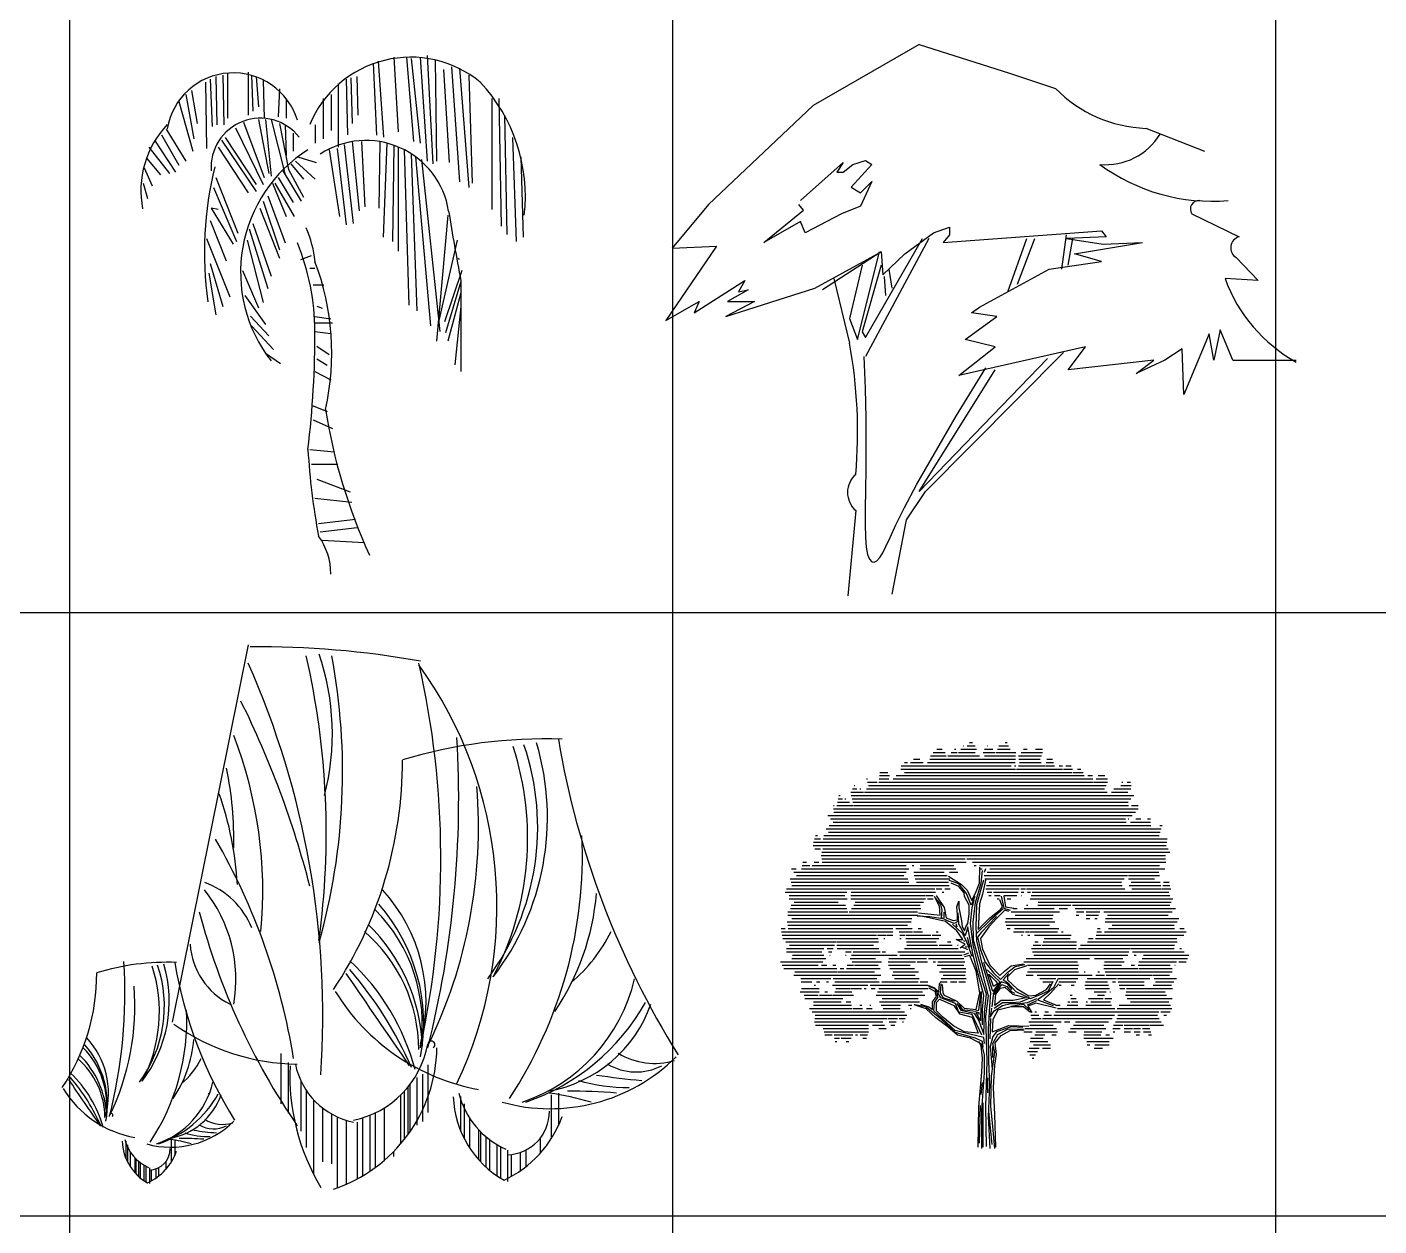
# Model space of a CAD drawing. Extents: x -72339 to 59654, y -38057 to 42097.
# Drawn here: x 29229 to 42679, y -6185 to 5742 of the extents above; entities that cross this region are included whole.
import ezdxf

# ---------------------------------------------------------------- set-up
doc = ezdxf.new("R2010")
doc.units = 0
doc.header["$MEASUREMENT"] = 0
doc.layers.get('0').update_dxf_attribs({"linetype": 'CONTINUOUS'})
doc.styles.add('DIM', font='txt')
doc.styles.get("Standard").update_dxf_attribs({"font": 'TXT', "bigfont": 'HZTXT'})

# ---------------------------------------------------------------- blocks, each defined once
blk = doc.blocks.new('961')
for p, q in [((1563, 12859), (1678, 10997)), ((1879, 12859), (2052, 10756)), ((1994, 12824), (2224, 10721)), ((2224, 12859), (2396, 10273)), ((2396, 12894), (2540, 10204)), ((2598, 12789), (2626, 10273)), ((-2574, 12445), (-2574, 11342)), ((-2056, 12479), (-2056, 11411)), ((1050, 12704), (1137, 10919)), ((1181, 12756), (1312, 10866)), ((2799, 12549), (2942, 10239)), ((2999, 12617), (3201, 9756)), ((3201, 12583), (3431, 9618)), ((-3120, 12238), (-3091, 10583)), ((-3005, 12307), (-2948, 11135)), ((-2861, 12376), (-2832, 11169)), ((-2689, 12411), (-2660, 11169)), ((-1970, 12411), (-1942, 11514)), ((-1856, 12376), (-1798, 11618)), ((-1684, 12273), (-1655, 11342)), ((184, 12204), (184, 10618)), ((385, 12307), (414, 10928)), ((500, 12342), (529, 11204)), ((644, 12376), (673, 11411)), ((3431, 12411), (3517, 9721)), ((-3608, 11928), (-3407, 10824)), ((-3464, 12031), (-3321, 11204)), ((-1281, 12066), (-1310, 11376)), ((-1109, 11824), (-1109, 11342)), ((-189, 11824), (-189, 10824)), ((12, 11928), (12, 11031)), ((4005, 11824), (4005, 9066)), ((4177, 11824), (4235, 8653)), ((-3781, 11756), (-3435, 10514)), ((-2373, 11101), (-1684, 9687)), ((-2171, 11239), (-1655, 9859)), ((-1798, 11307), (-1540, 9963)), ((-1626, 11307), (-1482, 9894)), ((-1482, 11307), (-1138, 9928)), ((-1281, 11204), (-1051, 10066)), ((-1138, 11169), (-1109, 10411)), ((-391, 11169), (-391, 10721)), ((4321, 11411), (4378, 8446)), ((-4384, 10791), (-3867, 9997)), ((-4211, 10928), (-3781, 10169)), ((-4096, 11066), (-3608, 10273)), ((-2717, 10791), (-1856, 9514)), ((-2631, 10859), (-1856, 9687)), ((-937, 10963), (-937, 10514)), ((4522, 10859), (4609, 8273)), ((-4528, 10618), (-4010, 9963)), ((-2803, 10618), (-2056, 9480)), ((-45, 10549), (213, 8894)), ((155, 10583), (385, 8687)), ((328, 10687), (558, 8721)), ((529, 10756), (701, 9032)), ((759, 10756), (845, 9136)), ((1219, 10756), (1190, 9101)), ((1391, 10721), (1305, 8376)), ((1563, 10652), (1534, 8273)), ((1678, 10618), (1678, 8033)), ((1822, 10549), (1937, 6688)), ((1994, 10446), (2138, 6550)), ((-4642, 10101), (-4441, 9653)), ((-4585, 10342), (-4240, 9928)), ((-994, 10204), (-678, 9825)), ((-879, 10273), (-391, 9825)), ((-821, 10376), (-362, 10239)), ((2109, 10376), (2482, 6170)), ((2252, 10308), (2712, 6033)), ((4724, 10376), (4781, 8376)), ((-2861, 9859), (-2316, 8481)), ((-1310, 9859), (-937, 9239)), ((-1195, 10031), (-735, 9273)), ((-1051, 10066), (-678, 9376)), ((-4671, 9721), (-4556, 9342)), ((-2919, 9618), (-2344, 8273)), ((-1453, 9721), (-1109, 8894)), ((-1396, 9721), (-908, 8894)), ((-2803, 9066), (-2976, 9101)), ((-2976, 9101), (-2430, 8204)), ((-1770, 9101), (-1281, 7860)), ((-1684, 9273), (-1281, 8066)), ((-1568, 9411), (-1138, 8239)), ((-937, 9239), (-937, 9239)), ((-3005, 8791), (-2603, 7791)), ((2913, 8928), (2626, 5791)), ((-2028, 8584), (-1568, 7101)), ((-1942, 8721), (-1482, 7411)), ((-3091, 8343), (-2516, 6895)), ((-2085, 8308), (-1684, 6756)), ((3143, 8308), (2684, 6308)), ((-744, 7821), (-481, 7927)), ((3201, 7825), (3172, 7860)), ((-3034, 7481), (-2861, 6446)), ((-3005, 7721), (-2689, 6653)), ((-2200, 7550), (-1798, 6618)), ((-525, 7611), (-394, 7611)), ((3259, 7550), (2827, 6274)), ((-438, 7191), (-175, 7191)), ((3230, 7273), (2856, 5998)), ((3237, 7296), (3237, 5040)), ((-2143, 6929), (-1626, 6205)), ((3230, 6998), (2913, 5791)), ((-1999, 6412), (-1540, 5929)), ((-394, 6404), (0, 6351)), ((-350, 6667), (-219, 6614)), ((3230, 6653), (3085, 5205)), ((-1970, 6170), (-1424, 5585)), ((-394, 6246), (43, 6246)), ((-394, 6037), (0, 5985)), ((-1597, 5481), (-1252, 5240)), ((-350, 5669), (-44, 5459)), ((-350, 5354), (-88, 5197)), ((-394, 5040), (0, 4829)), ((-481, 4200), (-88, 4042)), ((-438, 3832), (43, 3622)), ((-525, 3097), (88, 3044)), ((-481, 2730), (175, 2730)), ((-350, 2362), (481, 2047)), ((-394, 1890), (524, 1785)), ((-306, 1260), (612, 1365)), ((-263, 1050), (656, 1154)), ((-219, 840), (831, 788))]:
    blk.add_line(p, q)
for centre, radius, start, end in [((1984, 10138), 2718, 50.3645, 157.4387), ((-2425, 10798), 1667, 17.0103, 170.394), ((687, 9394), 4151, 353.4986, 43.1093), ((-2342, 9538), 2383, 136.4277, 191.0617), ((-1754, 10115), 1224, 37.8479, 184.1626), ((874, 8702), 2082, 9.0253, 123.1175), ((1352, 7510), 3597, 122.2721, 217.8752), ((5799, 7995), 8945, 166.1862, 187.8655), ((52464, 16897), 50155, 189.0253, 191.0354), ((-3068, 7521), 2686, 5.3054, 23.8997), ((-6365, 5999), 5971, 0.36, 22.0539), ((-6396, 5493), 6419, 347.4162, 20.7712), ((-25214, 6036), 24820, 353.1993, 0.1229), ((13456, 6218), 13752, 188.8842, 204.6999), ((16630, 4101), 17228, 183.3423, 190.5557), ((-1604, 2), 1604, 359.924, 36.0113)]:
    blk.add_arc(centre, radius, start, end)
at = {"linetype": 'Continuous', "style": 'DIM', "flags": 1}
for tag in ['XVALUE', 'YVALUE']:
    blk.add_attdef(tag, (-105152, -65181), '', height=0.02, dxfattribs=at)
blk = doc.blocks.new('957')
for points in [[(697, 9203), (-1063, 8194), (-2797, 6555), (-3401, 5830), (-2666, 5862), (-3507, 4632), (-2955, 4947), (-3034, 4758), (-2193, 5294), (-2298, 5105), (-2141, 5136), (-2482, 4947), (-2035, 4947), (-2508, 4695), (-1037, 5168), (66, 5767), (-906, 5136)], [(697, 9203), (2194, 8730), (2956, 8478)], [(4453, 7816), (5425, 7438)], [(-1274, 6618), (-564, 7249), (-669, 7091), (-564, 7091), (-407, 7217), (-196, 7280), (-92, 7217), (-433, 6839), (-275, 6744), (-92, 6933), (-275, 6524), (-591, 6398), (-1195, 6082), (-1274, 6271), (-1878, 5925), (-1221, 6460), (-1300, 6555)], [(5215, 6398), (6003, 6019)], [(66, 5767), (92, 5389), (460, 5735), (933, 6082), (1196, 6177), (1196, 6051), (1091, 5925), (3718, 6114), (3796, 6019), (3140, 5988), (3744, 5893), (4401, 5925)], [(66, 5546), (-249, 4443), (-196, 4349), (749, 5988)], [(854, 5988), (-196, 4033)], [(5898, 3970), (5688, 4474), (5583, 3970), (5504, 4411), (5084, 3403), (5057, 4159), (4768, 3970), (4295, 3749), (4585, 3970), (3166, 3812), (3455, 4191), (1353, 3718), (1957, 4191), (1458, 4317), (1984, 4695), (1563, 4758), (1695, 4853), (2851, 5483), (3718, 5609), (3271, 5735), (4401, 5925)], [(2168, 5105), (2483, 5988)], [(2326, 5231), (2614, 5988)], [(3061, 5483), (3140, 6051)], [(3166, 5546), (3245, 5988)], [(-249, 5546), (-459, 4663), (-328, 4317), (40, 5767)], [(5951, 5673), (6318, 5294), (5767, 5325)], [(250, 5168), (198, 5483)], [(-722, 5325), (-459, 4254)], [(145, 5042), (119, 5357)], [(250, 93), (487, 1322), (802, 1795), (3087, 4097)], [(-223, 4033), (-200, 3500), (-189, 3011), (-187, 2568), (-190, 2169), (-196, 1817), (-201, 1511), (-202, 1251), (-197, 1038), (-182, 872), (-159, 751), (-128, 670), (-91, 628), (-50, 620), (-4, 645), (43, 699), (92, 778), (144, 884), (212, 1032), (310, 1241), (454, 1528), (659, 1913), (942, 2415), (1317, 3052), (1800, 3844)], [(2825, 4001), (697, 1795), (1957, 3812)], [(5898, 3970), (6949, 3970)], [(-354, 1480), (-485, 62)]]:
    blk.add_lwpolyline(points)
for centre, radius, start, end in [((4537, 10030), 2216, 224.4703, 267.8322), ((3787, 8267), 1055, 264.813, 328.8544), ((5547, 9732), 3125, 233.573, 274.9924), ((5334, 6476), 142, 84.8673, 213.5072), ((6054, 5834), 192, 105.5447, 237.3317), ((8216, 6216), 2606, 199.9891, 240.9046), ((-8578, 2772), 8253, 355.1794, 10.3398), ((-101, 1779), 392, 130.231, 229.769)]:
    blk.add_arc(centre, radius, start, end)
at = {"linetype": 'Continuous', "style": 'DIM', "flags": 1}
for tag in ['XVALUE', 'YVALUE']:
    blk.add_attdef(tag, (-128622, -106954), '', height=0.02, dxfattribs=at)
blk = doc.blocks.new('312')
for p, q in [((-1503, 3200), (-2261, -554)), ((-1178, -865), (-1178, -1367)), ((-1106, -955), (-1106, -1457)), ((230, -1069), (230, -1540)), ((284, -979), (284, -1450)), ((-979, -1135), (-979, -1637)), ((85, -1200), (85, -1674)), ((104, -1177), (104, -1648)), ((176, -1105), (176, -1576)), ((-1900, -1258), (-1891, -1267)), ((-925, -1232), (-925, -1800)), ((-853, -1324), (-853, -2066)), ((13, -1279), (13, -1765)), ((49, -1242), (49, -1721)), ((609, -1294), (609, -1630)), ((1511, -1276), (1511, -1713)), ((1583, -1258), (1583, -1581)), ((-763, -1407), (-763, -1944)), ((-673, -1467), (-673, -1962)), ((-239, -1456), (-239, -2000)), ((-149, -1406), (-149, -1928)), ((645, -1367), (645, -1710)), ((-618, -1495), (-618, -2202)), ((-528, -1529), (-528, -2166)), ((-420, -1547), (-420, -2114)), ((-366, -1506), (-366, -2083)), ((-294, -1480), (-294, -2038)), ((699, -1506), (699, -1803)), ((-2721, -1737), (-2721, -1905)), ((-2270, -1728), (-2270, -1946)), ((-2234, -1719), (-2234, -1880)), ((789, -1622), (789, -1921)), ((807, -1641), (807, -1940)), ((862, -1691), (862, -1994)), ((898, -1721), (898, -2025)), ((1403, -1706), (1403, -1856)), ((-2703, -1773), (-2703, -1944)), ((-2676, -1842), (-2676, -1991)), ((-59, -1844), (-59, -1890)), ((970, -1773), (970, -2085)), ((1006, -1791), (1006, -2103)), ((1078, -1827), (1078, -2139)), ((1114, -1869), (1114, -2088)), ((1204, -1848), (1204, -2032)), ((1259, -1825), (1259, -1992)), ((-2631, -1900), (-2631, -2050)), ((-2622, -1910), (-2622, -2060)), ((-2595, -1935), (-2595, -2086)), ((-2577, -1950), (-2577, -2102)), ((-2541, -1976), (-2541, -2132)), ((-2523, -1985), (-2523, -2141)), ((-2486, -2003), (-2486, -2159)), ((-2423, -2014), (-2423, -2105)), ((-2396, -2002), (-2396, -2085)), ((-2324, -1942), (-2324, -2018)), ((-2468, -2024), (-2468, -2133))]:
    blk.add_line(p, q)
for centre, radius, start, end in [((-1403, -5898), 9080, 79.7556, 90.5152), ((-3120, 2315), 2454, 345.5179, 18.8872), ((-9451, -493), 8690, 356.1445, 23.8422), ((-8670, 1327), 7943, 352.2677, 12.838), ((-6819, 1935), 6255, 344.2728, 10.6538), ((-8357, 1075), 8770, 347.7308, 12.8123), ((-3127, 601), 4098, 334.4013, 35.8597), ((-9977, -1538), 9383, 14.4235, 26.4413), ((-5653, 748), 4295, 354.6624, 21.1516), ((1442, -2601), 4866, 87.9131, 106.8592), ((-9532, 1668), 10123, 345.8475, 3.4619), ((-1159, 1387), 2536, 323.5031, 18.8715), ((-1131, 1485), 2605, 322.4233, 16.4988), ((-1673, 1277), 2950, 332.0992, 18.0005), ((10107, 3698), 8644, 189.5688, 211.9749), ((-4077, 2043), 4108, 326.4147, 0.1698), ((-5058, 1269), 3412, 358.4846, 11.904), ((-4174, 1389), 4962, 333.9594, 4.6566), ((-4875, 634), 3269, 3.2178, 19.4016), ((-7479, -1970), 6514, 9.3155, 29.8112), ((-2588, 1112), 4410, 326.6509, 2.5055), ((-2201, 90), 791, 21.8181, 70.4272), ((-3055, -126), 1429, 350.0224, 38.477), ((-1388, -352), 1654, 345.3391, 42.4154), ((-498, 937), 2469, 325.9179, 355.1106), ((4574, 2262), 6784, 194.6496, 214.5297), ((-1382, -571), 1611, 351.5793, 44.837), ((-1559, -567), 1802, 349.4465, 41.1785), ((-1555, -863), 1787, 2.3584, 45.8826), ((-1361, -831), 1555, 0.2245, 49.3248), ((729, 1022), 1534, 309.7487, 333.9381), ((-1371, 265), 711, 183.4665, 243.9125), ((-2304, -2390), 2433, 87.9131, 106.8592), ((-7791, -255), 5061, 345.8475, 3.4619), ((-3605, -396), 1268, 323.5031, 18.8715), ((-3591, -347), 1302, 322.4233, 16.4988), ((-3862, -451), 1475, 332.0992, 18.0005), ((2028, 760), 4322, 189.5688, 211.9749), ((-2035, -1603), 2267, 14.7931, 47.1333), ((-5064, -68), 2054, 326.4147, 0.1698), ((-379456, -260787), 459957, 34.3907, 34.52976), ((-3471, -2587), 3926, 23.76, 40.6304), ((682, 268), 1704, 288.4829, 346.8034), ((-5112, -395), 2481, 333.9594, 4.6566), ((1166, 859), 2115, 211.5476, 259.7425), ((546, 718), 2186, 289.0338, 330.5785), ((1256, 64), 1322, 279.5356, 340.6675), ((-4319, -533), 2205, 326.6509, 2.5055), ((-987, 1214), 2184, 234.8971, 269.2464), ((-3805, -1373), 901, 349.4465, 41.1785), ((-3720, -1266), 827, 345.3391, 42.4154), ((-3274, -621), 1235, 325.9179, 355.1106), ((-650, -599), 950, 281.7947, 349.5871), ((319, -777), 35.4, 303.0316, 169.5871), ((-3706, -1505), 777, 0.2245, 49.3248), ((-3803, -1521), 893, 2.3584, 45.8826), ((-3716, -1375), 805, 351.5793, 44.837), ((-2661, -578), 767, 309.7487, 333.9381), ((-1131, -787), 1505, 288.4479, 359.2369), ((1502, 367), 1781, 254.4228, 314.771), ((2540, -268), 695, 238.6845, 286.6104), ((-4043, -1891), 1134, 14.7931, 47.1333), ((1084, -1080), 2173, 177.5572, 210.9168), ((-313, -826), 735, 191.2481, 258.7506), ((2358, -489), 559, 239.1345, 297.0471), ((-192753, -131483), 229979, 34.3907, 34.52976), ((-4761, -2383), 1963, 23.76, 40.6304), ((-2684, -955), 852, 288.4829, 346.8034), ((2281, 559), 1763, 253.5439, 270.1955), ((3054, 6114), 7275, 261.3671, 264.947), ((-2442, -660), 1058, 211.5476, 259.7425), ((-2753, -730), 1093, 289.0338, 330.5785), ((-2397, -1057), 661, 279.5356, 340.6675), ((1535, -1256), 999, 182.2224, 240.4339), ((1411, -1047), 847, 194.4628, 245.5097), ((1018, -4446), 3223, 73.9567, 81.5132), ((1728, -6366), 5126, 85.1525, 90.6052), ((-2866, -1478), 17.7, 303.0316, 169.5871), ((1063, -1442), 430, 271.9834, 0.4556), ((-2274, -906), 891, 254.4228, 314.771), ((-1847, -1334), 280, 239.1345, 297.0471), ((-1755, -1223), 347, 238.6845, 286.6104), ((571, -1114), 1115, 294.9948, 340.134), ((-2258, -1717), 500, 182.2224, 240.4339), ((-2320, -1613), 424, 194.4628, 245.5097), ((-2517, -3313), 1612, 73.9567, 81.5132), ((-2162, -4272), 2563, 85.1525, 90.6052), ((-1885, -810), 881, 253.5439, 270.1955), ((-1498, 1968), 3637, 261.3671, 264.947), ((-2740, -1646), 558, 294.9948, 340.134), ((-2494, -1811), 215, 271.9834, 0.4556)]:
    blk.add_arc(centre, radius, start, end)
at = {"width": 0.8, "flags": 9}
for tag in ['YSIZE', 'XSIZE']:
    blk.add_attdef(tag, (-575, -2215), '', height=0.5, dxfattribs=at)
blk = doc.blocks.new('*X410')
at = {"color": 0, "linetype": 'ByBlock'}
for p, q in [((167.338, 82.2), (167.349, 82.2)), ((167.454, 82.2), (167.692, 82.2)), ((167.527, 82.3), (167.616, 82.3)), ((168.068, 82.2), (168.08, 82.2)), ((168.409, 82.2), (168.702, 82.2)), ((168.595, 82.3), (168.659, 82.3)), ((165.839, 81.8), (166.032, 81.8)), ((166.335, 81.8), (168.908, 81.8)), ((166.352, 81.9), (166.826, 81.9)), ((166.432, 82), (166.792, 82)), ((166.547, 82.1), (166.704, 82.1)), ((166.879, 81.9), (167.822, 81.9)), ((166.979, 82), (167.153, 82)), ((167.079, 82.1), (167.119, 82.1)), ((167.199, 82), (167.701, 82)), ((167.268, 82.1), (167.735, 82.1)), ((167.933, 82), (168.284, 82)), ((167.978, 81.9), (168.913, 81.9)), ((167.979, 82.1), (168.232, 82.1)), ((168.321, 82), (168.918, 82)), ((168.365, 82.1), (168.744, 82.1)), ((168.999, 81.9), (169.688, 81.9)), ((169.014, 81.8), (169.653, 81.8)), ((169.076, 82), (169.723, 82)), ((169.153, 82.1), (169.26, 82.1)), ((169.506, 82.1), (169.719, 82.1)), ((169.85, 81.8), (170.018, 81.8)), ((164.833, 81.4), (165.072, 81.4)), ((165.46, 81.5), (168.908, 81.5)), ((165.47, 81.6), (168.774, 81.6)), ((165.57, 81.7), (165.661, 81.7)), ((165.573, 81.4), (170.616, 81.4)), ((165.749, 81.7), (166.132, 81.7)), ((166.26, 81.7), (168.903, 81.7)), ((168.878, 81.6), (168.918, 81.6)), ((168.94, 81.5), (170.325, 81.5)), ((168.998, 81.6), (169.794, 81.6)), ((169.031, 81.7), (169.681, 81.7)), ((169.809, 81.6), (170.085, 81.6)), ((169.83, 81.7), (170.052, 81.7)), ((170.22, 81.6), (170.325, 81.6)), ((170.355, 81.5), (170.627, 81.5)), ((170.421, 81.6), (170.579, 81.6)), ((170.642, 81.4), (170.94, 81.4)), ((170.776, 81.5), (170.878, 81.5)), ((164.061, 81), (164.073, 81)), ((164.432, 81.2), (164.462, 81.2)), ((164.46, 81.1), (164.748, 81.1)), ((164.487, 81), (171.637, 81)), ((164.803, 81.1), (171.246, 81.1)), ((164.813, 81.2), (165.101, 81.2)), ((164.823, 81.3), (165.119, 81.3)), ((165.233, 81.2), (171.234, 81.2)), ((165.321, 81.3), (170.979, 81.3)), ((171.088, 81.3), (171.222, 81.3)), ((171.268, 81.1), (171.675, 81.1)), ((171.331, 81.2), (171.675, 81.2)), ((171.393, 81.3), (171.598, 81.3)), ((172.081, 81), (172.39, 81)), ((172.11, 81.1), (172.139, 81.1)), ((172.272, 81.1), (172.364, 81.1)), ((163.575, 80.6), (163.707, 80.6)), ((163.596, 80.7), (163.635, 80.7)), ((163.773, 80.6), (163.808, 80.6)), ((163.961, 80.8), (164.34, 80.8)), ((163.971, 80.7), (172.466, 80.7)), ((163.994, 80.6), (172.383, 80.6)), ((164.011, 80.9), (164.133, 80.9)), ((164.231, 80.9), (164.254, 80.9)), ((164.367, 80.8), (171.668, 80.8)), ((164.431, 80.9), (171.587, 80.9)), ((171.793, 80.8), (172.293, 80.8)), ((171.872, 80.9), (172.376, 80.9)), ((163.432, 80.4), (163.454, 80.4)), ((163.44, 80.3), (172.6, 80.3)), ((163.448, 80.2), (172.52, 80.2)), ((163.535, 80.4), (164.02, 80.4)), ((163.555, 80.5), (163.914, 80.5)), ((164.018, 80.5), (172.3, 80.5)), ((164.041, 80.4), (172.307, 80.4)), ((172.402, 80.4), (172.6, 80.4)), ((163.262, 80.1), (172.42, 80.1)), ((163.302, 79.8), (172.252, 79.8)), ((163.345, 80), (172.22, 80)), ((163.428, 79.9), (172.236, 79.9)), ((172.255, 79.8), (172.98, 79.8)), ((172.296, 80), (172.32, 80)), ((172.366, 79.9), (172.973, 79.9)), ((172.524, 80), (172.683, 80)), ((172.883, 80), (172.967, 80)), ((173.253, 79.8), (173.325, 79.8)), ((162.837, 79.3), (173.46, 79.3)), ((162.866, 79.4), (163.049, 79.4)), ((162.895, 79.5), (162.958, 79.5)), ((163.121, 79.4), (173.475, 79.4)), ((163.148, 79.5), (173.226, 79.5)), ((163.219, 79.7), (173.292, 79.7)), ((163.283, 79.6), (173.259, 79.6)), ((162.825, 79.2), (173.446, 79.2)), ((162.874, 79.1), (163.044, 79.1)), ((163.065, 78.9), (173.423, 78.9)), ((163.086, 79), (173.554, 79)), ((163.112, 79.1), (173.5, 79.1)), ((162.172, 78.5), (162.317, 78.5)), ((162.472, 78.5), (165.698, 78.5)), ((162.494, 78.6), (162.719, 78.6)), ((162.517, 78.7), (162.627, 78.7)), ((162.798, 78.6), (165.62, 78.6)), ((162.856, 78.7), (162.995, 78.7)), ((163.08, 78.8), (167.394, 78.8)), ((163.094, 78.7), (167.426, 78.7)), ((165.798, 78.6), (165.849, 78.6)), ((166.032, 78.5), (167.114, 78.5)), ((166.041, 78.6), (167.051, 78.6)), ((167.449, 78.8), (173.422, 78.8)), ((167.618, 78.7), (173.427, 78.7)), ((167.668, 78.6), (167.729, 78.6)), ((167.823, 78.6), (173.243, 78.6)), ((167.855, 78.5), (167.909, 78.5)), ((168.137, 78.5), (173.404, 78.5)), ((162.131, 78.2), (165.674, 78.2)), ((162.163, 78.1), (165.702, 78.1)), ((162.246, 78.4), (162.44, 78.4)), ((162.32, 78.3), (165.551, 78.3)), ((162.449, 78.4), (165.625, 78.4)), ((165.855, 78.4), (166.767, 78.4)), ((165.865, 78.3), (166.85, 78.3)), ((165.895, 78.2), (166.933, 78.2)), ((165.929, 78.1), (166.896, 78.1)), ((166.921, 78.4), (167.177, 78.4)), ((167.971, 78.3), (172.279, 78.3)), ((167.987, 78.2), (172.177, 78.2)), ((168.054, 78.4), (173.222, 78.4)), ((168.114, 78.1), (172.102, 78.1)), ((172.311, 78.3), (173.236, 78.3)), ((172.311, 78.2), (173.09, 78.2)), ((172.39, 78.1), (173.261, 78.1)), ((173.361, 78.1), (173.534, 78.1)), ((161.977, 77.8), (163.837, 77.8)), ((162.022, 77.9), (163.957, 77.9)), ((162.101, 77.7), (163.78, 77.7)), ((162.181, 78), (166.918, 78)), ((163.957, 77.7), (166.204, 77.7)), ((163.962, 77.8), (166.506, 77.8)), ((163.968, 77.9), (166.48, 77.9)), ((166.22, 77.7), (166.433, 77.7)), ((166.524, 77.9), (166.695, 77.9)), ((166.526, 77.7), (166.532, 77.7)), ((166.701, 77.8), (166.754, 77.8)), ((166.788, 77.9), (166.94, 77.9)), ((168.015, 77.9), (169.023, 77.9)), ((168.035, 78), (172.121, 78)), ((168.06, 77.8), (168.202, 77.8)), ((168.104, 77.7), (168.175, 77.7)), ((168.25, 77.8), (168.986, 77.8)), ((168.275, 77.7), (168.449, 77.7)), ((168.556, 77.7), (168.948, 77.7)), ((169.066, 77.9), (169.211, 77.9)), ((169.078, 77.8), (169.157, 77.8)), ((169.09, 77.7), (169.103, 77.7)), ((169.237, 77.9), (169.433, 77.9)), ((169.274, 77.8), (169.364, 77.8)), ((169.377, 77.7), (173.549, 77.7)), ((169.407, 77.8), (173.525, 77.8)), ((169.437, 77.9), (172.193, 77.9)), ((172.33, 78), (173.283, 78)), ((172.412, 77.9), (173.305, 77.9)), ((173.318, 77.9), (173.578, 77.9)), ((173.34, 78), (173.556, 78)), ((162.101, 77.6), (163.842, 77.6)), ((162.138, 77.3), (163.837, 77.3)), ((162.16, 77.4), (163.794, 77.4)), ((162.252, 77.5), (163.577, 77.5)), ((163.953, 77.6), (166.204, 77.6)), ((163.974, 77.3), (166.058, 77.3)), ((164.045, 77.4), (166.046, 77.4)), ((164.087, 77.5), (166.144, 77.5)), ((166.265, 77.6), (166.432, 77.6)), ((168.355, 77.6), (168.414, 77.6)), ((168.663, 77.6), (168.764, 77.6)), ((168.844, 77.3), (168.96, 77.3)), ((169.171, 77.3), (170.076, 77.3)), ((169.241, 77.4), (169.277, 77.4)), ((169.347, 77.6), (173.64, 77.6)), ((169.58, 77.4), (170.57, 77.4)), ((169.588, 77.5), (173.594, 77.5)), ((170.22, 77.3), (170.47, 77.3)), ((170.619, 77.4), (173.548, 77.4)), ((170.7, 77.3), (173.719, 77.3)), ((162.045, 76.9), (165.769, 76.9)), ((162.064, 77.2), (163.863, 77.2)), ((162.064, 77.1), (165.969, 77.1)), ((162.185, 77), (165.793, 77)), ((163.903, 77.2), (165.958, 77.2)), ((168.599, 76.9), (170.09, 76.9)), ((168.62, 77), (170.022, 77)), ((168.774, 77.2), (170.23, 77.2)), ((168.901, 77.1), (170.038, 77.1)), ((170.737, 77.1), (170.815, 77.1)), ((170.747, 77.2), (170.962, 77.2)), ((171.039, 77.2), (171.45, 77.2)), ((171.039, 77.1), (171.407, 77.1)), ((171.039, 77), (171.142, 77)), ((171.299, 77), (171.363, 77)), ((171.563, 77.2), (173.625, 77.2)), ((171.602, 76.9), (173.77, 76.9)), ((171.613, 77), (173.818, 77)), ((171.675, 77.1), (173.506, 77.1)), ((161.859, 76.7), (161.979, 76.7)), ((161.875, 76.6), (165.221, 76.6)), ((161.891, 76.5), (164.732, 76.5)), ((162.061, 76.8), (165.657, 76.8)), ((162.076, 76.7), (165.221, 76.7)), ((164.762, 76.5), (165.029, 76.5)), ((165.05, 76.5), (165.221, 76.5)), ((165.312, 76.7), (165.797, 76.7)), ((165.414, 76.6), (165.814, 76.6)), ((165.434, 76.5), (165.583, 76.5)), ((165.607, 76.5), (166.364, 76.5)), ((165.843, 76.6), (166.113, 76.6)), ((165.977, 76.7), (166.072, 76.7)), ((166.4, 76.5), (166.661, 76.5)), ((166.526, 76.6), (166.586, 76.6)), ((168.628, 76.8), (169.93, 76.8)), ((168.657, 76.7), (168.745, 76.7)), ((168.85, 76.6), (168.957, 76.6)), ((168.877, 76.7), (170.214, 76.7)), ((168.958, 76.6), (169.172, 76.6)), ((169.089, 76.5), (169.121, 76.5)), ((169.215, 76.6), (169.327, 76.6)), ((169.282, 76.5), (169.336, 76.5)), ((169.351, 76.6), (170.174, 76.6)), ((169.479, 76.5), (170.585, 76.5)), ((170.295, 76.6), (170.344, 76.6)), ((170.612, 76.6), (170.613, 76.6)), ((171.334, 76.5), (173.97, 76.5)), ((171.356, 76.6), (171.496, 76.6)), ((171.379, 76.7), (171.452, 76.7)), ((171.401, 76.8), (171.408, 76.8)), ((171.588, 76.6), (174.041, 76.6)), ((171.702, 76.7), (173.696, 76.7)), ((171.815, 76.8), (173.686, 76.8)), ((173.848, 76.7), (173.987, 76.7)), ((161.907, 76.4), (164.776, 76.4)), ((162.003, 76.3), (163.506, 76.3)), ((162.024, 76.1), (162.211, 76.1)), ((162.109, 76.2), (163.464, 76.2)), ((162.216, 76.1), (163.145, 76.1)), ((163.241, 76.1), (163.422, 76.1)), ((163.529, 76.3), (164.791, 76.3)), ((163.535, 76.2), (164.639, 76.2)), ((163.541, 76.1), (164.802, 76.1)), ((164.948, 76.4), (164.978, 76.4)), ((165.434, 76.4), (165.47, 76.4)), ((165.568, 76.1), (167.187, 76.1)), ((165.607, 76.4), (166.602, 76.4)), ((165.634, 76.3), (166.523, 76.3)), ((165.638, 76.2), (166.564, 76.2)), ((166.612, 76.2), (167.001, 76.2)), ((166.868, 76.3), (166.962, 76.3)), ((167.166, 76.2), (167.187, 76.2)), ((169.39, 76.1), (170.738, 76.1)), ((169.436, 76.2), (169.669, 76.2)), ((169.49, 76.3), (169.591, 76.3)), ((169.699, 76.2), (170.743, 76.2)), ((169.737, 76.3), (170.748, 76.3)), ((169.775, 76.4), (170.558, 76.4)), ((170.804, 76.1), (172.36, 76.1)), ((170.867, 76.2), (171.032, 76.2)), ((171.041, 76.2), (173.694, 76.2)), ((171.074, 76.3), (173.769, 76.3)), ((171.106, 76.4), (171.245, 76.4)), ((171.311, 76.4), (173.758, 76.4)), ((172.376, 76.1), (173.683, 76.1)), ((173.853, 76.1), (173.902, 76.1)), ((161.844, 75.7), (163.115, 75.7)), ((162.024, 76), (163.086, 76)), ((162.186, 75.8), (163.201, 75.8)), ((162.197, 75.9), (163.143, 75.9)), ((163.283, 76), (163.38, 76)), ((163.326, 75.9), (163.338, 75.9)), ((163.798, 76), (163.962, 76)), ((163.798, 75.9), (163.819, 75.9)), ((163.936, 75.8), (164.701, 75.8)), ((163.979, 75.9), (165.352, 75.9)), ((163.995, 75.7), (164.878, 75.7)), ((164.022, 76), (164.837, 76)), ((164.897, 76), (165.004, 76)), ((165.076, 75.7), (165.905, 75.7)), ((165.099, 75.8), (166.236, 75.8)), ((165.375, 76), (167.382, 76)), ((165.427, 75.9), (167.305, 75.9)), ((165.955, 75.7), (166.262, 75.7)), ((166.291, 75.8), (167.357, 75.8)), ((166.437, 75.7), (166.502, 75.7)), ((166.574, 75.7), (167.382, 75.7)), ((169.163, 75.7), (170.778, 75.7)), ((169.233, 75.8), (171.138, 75.8)), ((169.417, 76), (170.732, 76)), ((169.463, 75.9), (172.285, 75.9)), ((170.741, 76), (172.323, 76)), ((171.287, 75.8), (172.136, 75.8)), ((171.585, 75.7), (172.176, 75.7)), ((172.425, 76), (173.979, 76)), ((172.475, 75.9), (172.536, 75.9)), ((172.624, 75.7), (173.749, 75.7)), ((172.724, 75.8), (174.082, 75.8)), ((172.757, 75.9), (174.119, 75.9)), ((173.823, 75.7), (174.045, 75.7)), ((161.891, 75.6), (162.971, 75.6)), ((161.938, 75.5), (162.303, 75.5)), ((162.241, 75.3), (164.855, 75.3)), ((162.277, 75.4), (163.56, 75.4)), ((162.312, 75.5), (163.533, 75.5)), ((163.076, 75.6), (163.233, 75.6)), ((163.412, 75.6), (163.505, 75.6)), ((163.575, 75.4), (164.669, 75.4)), ((163.638, 75.5), (163.749, 75.5)), ((163.823, 75.5), (164.835, 75.5)), ((163.849, 75.6), (164.032, 75.6)), ((164.064, 75.6), (164.779, 75.6)), ((165.089, 75.6), (165.743, 75.6)), ((165.13, 75.5), (165.869, 75.5)), ((165.204, 75.3), (165.888, 75.3)), ((165.229, 75.4), (165.988, 75.4)), ((166.556, 75.6), (167.352, 75.6)), ((166.62, 75.4), (167.412, 75.4)), ((166.682, 75.5), (167.418, 75.5)), ((166.737, 75.3), (167.399, 75.3)), ((169.232, 75.3), (169.444, 75.3)), ((169.273, 75.6), (170.808, 75.6)), ((169.273, 75.4), (170.8, 75.4)), ((169.341, 75.5), (170.789, 75.5)), ((169.558, 75.3), (171.22, 75.3)), ((170.971, 75.4), (171, 75.4)), ((171.33, 75.3), (171.582, 75.3)), ((171.39, 75.4), (171.437, 75.4)), ((171.568, 75.6), (172.098, 75.6)), ((171.57, 75.5), (172.595, 75.5)), ((171.604, 75.4), (173.625, 75.4)), ((171.638, 75.3), (173.008, 75.3)), ((172.388, 75.6), (172.485, 75.6)), ((172.596, 75.6), (173.56, 75.6)), ((172.625, 75.5), (173.623, 75.5)), ((173.035, 75.3), (173.545, 75.3)), ((173.704, 75.6), (173.716, 75.6)), ((162.451, 75.2), (163.355, 75.2)), ((162.466, 75.1), (162.781, 75.1)), ((162.474, 74.9), (163.007, 74.9)), ((162.851, 75), (162.893, 75)), ((162.919, 75.1), (163.021, 75.1)), ((163.223, 75.1), (163.28, 75.1)), ((163.406, 75), (164.465, 75)), ((163.427, 75.2), (164.739, 75.2)), ((163.479, 75.1), (164.813, 75.1)), ((163.505, 74.9), (163.935, 74.9)), ((163.959, 74.9), (164.275, 74.9)), ((164.355, 74.9), (164.419, 74.9)), ((164.54, 75), (166.274, 75)), ((164.573, 74.9), (164.691, 74.9)), ((164.8, 74.9), (166.268, 74.9)), ((164.885, 75.1), (165.98, 75.1)), ((165.273, 75.2), (166.014, 75.2)), ((166.044, 75.1), (166.268, 75.1)), ((166.642, 75.1), (166.858, 75.1)), ((166.677, 75.2), (167.43, 75.2)), ((166.956, 75.1), (167.144, 75.1)), ((167.207, 75.1), (167.408, 75.1)), ((169.643, 75.2), (170.122, 75.2)), ((169.727, 75.1), (170.022, 75.1)), ((170.199, 75.2), (170.78, 75.2)), ((170.212, 75.1), (170.727, 75.1)), ((170.225, 75), (170.281, 75)), ((170.58, 75), (170.674, 75)), ((170.99, 75), (171.704, 75)), ((171.012, 75.1), (171.673, 75.1)), ((171.016, 74.9), (171.735, 74.9)), ((171.063, 75.2), (171.947, 75.2)), ((171.827, 75.1), (171.913, 75.1)), ((171.975, 75.2), (172.954, 75.2)), ((171.999, 75.1), (172.778, 75.1)), ((172.023, 75), (172.775, 75)), ((172.046, 74.9), (172.198, 74.9)), ((172.249, 74.9), (173.633, 74.9)), ((173.055, 75), (173.605, 75)), ((173.077, 75.2), (173.752, 75.2)), ((173.12, 75.1), (173.667, 75.1)), ((162.43, 74.8), (163.002, 74.8)), ((162.555, 74.7), (162.976, 74.7)), ((162.57, 74.6), (163.713, 74.6)), ((162.834, 74.5), (163.663, 74.5)), ((163.014, 74.7), (163.399, 74.7)), ((163.175, 74.8), (163.255, 74.8)), ((163.416, 74.7), (164.033, 74.7)), ((163.475, 74.8), (163.984, 74.8)), ((163.812, 74.5), (163.96, 74.5)), ((164.715, 74.7), (166.183, 74.7)), ((164.757, 74.8), (166.109, 74.8)), ((164.819, 74.5), (166.021, 74.5)), ((164.896, 74.6), (165.982, 74.6)), ((170.486, 74.5), (170.541, 74.5)), ((170.552, 74.7), (170.617, 74.7)), ((170.572, 74.6), (170.736, 74.6)), ((170.593, 74.5), (170.787, 74.5)), ((171.037, 74.5), (171.08, 74.5)), ((171.104, 74.6), (171.543, 74.6)), ((171.173, 74.5), (171.771, 74.5)), ((171.279, 74.8), (171.635, 74.8)), ((171.379, 74.7), (171.589, 74.7)), ((171.598, 74.6), (171.805, 74.6)), ((171.745, 74.8), (171.766, 74.8)), ((172.22, 74.7), (173.449, 74.7)), ((172.235, 74.8), (173.409, 74.8)), ((172.266, 74.6), (173.622, 74.6)), ((172.368, 74.5), (173.517, 74.5)), ((162.713, 74.3), (163.986, 74.3)), ((162.796, 74.2), (165.575, 74.2)), ((162.83, 74.4), (163.973, 74.4)), ((162.888, 74.1), (165.638, 74.1)), ((164.013, 74.3), (164.31, 74.3)), ((164.228, 74.4), (164.283, 74.4)), ((164.426, 74.3), (164.603, 74.3)), ((164.526, 74.4), (164.559, 74.4)), ((164.871, 74.4), (165.455, 74.4)), ((164.926, 74.3), (165.442, 74.3)), ((165.69, 74.4), (165.791, 74.4)), ((165.744, 74.3), (165.769, 74.3)), ((169.375, 74.1), (169.61, 74.1)), ((169.486, 74.2), (169.539, 74.2)), ((169.759, 74.1), (169.996, 74.1)), ((169.795, 74.2), (169.906, 74.2)), ((170.06, 74.1), (171.883, 74.1)), ((170.114, 74.2), (173.219, 74.2)), ((170.124, 74.4), (170.249, 74.4)), ((170.168, 74.3), (171.893, 74.3)), ((170.464, 74.4), (170.787, 74.4)), ((171.026, 74.4), (171.793, 74.4)), ((171.972, 74.3), (173.615, 74.3)), ((171.991, 74.1), (173.185, 74.1)), ((172.027, 74.4), (173.575, 74.4)), ((173.279, 74.2), (173.56, 74.2)), ((173.368, 74.1), (173.447, 74.1)), ((162.865, 73.9), (164.602, 73.9)), ((162.876, 74), (165.04, 74)), ((162.896, 73.8), (164.489, 73.8)), ((163.122, 73.7), (164.489, 73.7)), ((164.604, 73.9), (164.923, 73.9)), ((164.604, 73.8), (164.974, 73.8)), ((164.795, 73.7), (165.024, 73.7)), ((165.072, 74), (165.36, 74)), ((165.11, 73.9), (165.321, 73.9)), ((165.157, 73.8), (165.281, 73.8)), ((165.41, 74), (165.588, 74)), ((165.51, 73.9), (165.538, 73.9)), ((169.194, 73.7), (170.142, 73.7)), ((169.306, 73.9), (170.278, 73.9)), ((169.344, 73.8), (170.042, 73.8)), ((169.394, 74), (169.68, 74)), ((169.723, 74), (171.82, 74)), ((170.385, 73.9), (170.545, 73.9)), ((170.561, 73.7), (171.627, 73.7)), ((170.655, 73.8), (171.571, 73.8)), ((170.713, 73.9), (171.709, 73.9)), ((171.835, 73.7), (172.062, 73.7)), ((171.858, 73.8), (172.14, 73.8)), ((171.913, 73.9), (172.908, 73.9)), ((171.954, 74), (173.226, 74)), ((172.174, 73.8), (172.694, 73.8)), ((172.174, 73.7), (172.429, 73.7)), ((172.454, 73.7), (172.674, 73.7)), ((172.697, 73.8), (172.931, 73.8)), ((172.726, 73.7), (172.953, 73.7)), ((172.908, 73.9), (173.291, 73.9)), ((172.945, 73.8), (173.356, 73.8)), ((163.156, 73.6), (164.489, 73.6)), ((163.172, 73.5), (163.399, 73.5)), ((163.453, 73.5), (164.014, 73.5)), ((163.467, 73.4), (163.613, 73.4)), ((163.482, 73.3), (163.533, 73.3)), ((163.669, 73.4), (163.968, 73.4)), ((163.815, 73.3), (163.899, 73.3)), ((164.095, 73.5), (164.157, 73.5)), ((164.234, 73.5), (164.462, 73.5)), ((164.319, 73.4), (164.423, 73.4)), ((169.162, 73.6), (169.415, 73.6)), ((169.352, 73.3), (169.886, 73.3)), ((169.357, 73.4), (169.744, 73.4)), ((169.448, 73.2), (169.963, 73.2)), ((169.492, 73.5), (169.787, 73.5)), ((169.524, 73.6), (170.172, 73.6)), ((170, 73.5), (170.137, 73.5)), ((170.5, 73.6), (170.736, 73.6)), ((170.961, 73.4), (171.849, 73.4)), ((170.968, 73.5), (171.476, 73.5)), ((170.975, 73.6), (171.504, 73.6)), ((171.059, 73.3), (171.724, 73.3)), ((171.066, 73.2), (171.146, 73.2)), ((171.295, 73.2), (171.729, 73.2)), ((171.626, 73.5), (171.734, 73.5)), ((171.846, 73.6), (171.901, 73.6)), ((172.174, 73.6), (172.368, 73.6)), ((172.482, 73.6), (172.655, 73.6)), ((172.536, 73.5), (172.635, 73.5)), ((172.755, 73.6), (172.976, 73.6)), ((172.913, 73.5), (172.998, 73.5)), ((169.271, 73), (169.57, 73)), ((169.325, 73.1), (169.625, 73.1)), ((169.342, 72.9), (169.515, 72.9)), ((169.414, 72.8), (169.46, 72.8)), ((169.718, 73.1), (169.966, 73.1)), ((171.275, 73.1), (171.527, 73.1))]:
    blk.add_line(p, q, dxfattribs=at)
blk = doc.blocks.new('231')
for p, q in [((-329, 783), (-324, 943)), ((-636, 854), (-508, 770)), ((-533, 777), (-630, 809)), ((-355, 573), (-285, 816)), ((-311, 783), (-298, 911)), ((-266, 828), (-298, 675)), ((-278, 892), (-266, 930)), ((-533, 752), (-610, 783)), ((-457, 681), (-533, 777)), ((-482, 688), (-533, 752)), ((-508, 770), (-451, 714)), ((-477, 650), (-482, 688)), ((-413, 566), (-457, 681)), ((-451, 714), (-406, 612)), ((-406, 612), (-362, 701)), ((-368, 592), (-311, 783)), ((-362, 701), (-329, 783)), ((-298, 675), (-329, 579)), ((-725, 554), (-776, 650)), ((-712, 573), (-763, 630)), ((-757, 656), (-681, 541)), ((-719, 464), (-725, 554)), ((-699, 515), (-712, 573)), ((-681, 541), (-661, 439)), ((-553, 548), (-533, 605)), ((-546, 471), (-553, 548)), ((-533, 605), (-533, 541)), ((-533, 541), (-508, 408)), ((-431, 566), (-477, 650)), ((-431, 477), (-431, 566)), ((-419, 382), (-400, 541)), ((-375, 650), (-413, 566)), ((-400, 541), (-380, 617)), ((-393, 395), (-368, 592)), ((-362, 350), (-355, 573)), ((-329, 579), (-342, 324)), ((-101, 548), (-125, 617)), ((-120, 522), (-101, 548)), ((-114, 656), (-88, 535)), ((-88, 656), (-69, 548)), ((-69, 548), (14, 535)), ((-947, 459), (-821, 452)), ((-935, 490), (-719, 464)), ((-858, 446), (-935, 459)), ((-668, 401), (-858, 446)), ((-821, 452), (-693, 433)), ((-706, 439), (-699, 515)), ((-655, 413), (-706, 439)), ((-681, 439), (-681, 497)), ((-661, 439), (-591, 413)), ((-579, 382), (-655, 413)), ((-591, 413), (-546, 420)), ((-533, 408), (-579, 382)), ((-546, 420), (-546, 471)), ((-533, 375), (-540, 490)), ((-508, 408), (-502, 350)), ((-444, 382), (-431, 477)), ((-227, 413), (-362, 280)), ((-342, 324), (-227, 439)), ((-158, 452), (-311, 293)), ((-158, 433), (-234, 350)), ((-94, 528), (-227, 413)), ((-227, 439), (-120, 522)), ((-75, 515), (-158, 433)), ((-88, 535), (-24, 515)), ((-37, 503), (-75, 515)), ((-553, 311), (-668, 401)), ((-597, 375), (-502, 286)), ((-559, 369), (-553, 382)), ((-546, 350), (-559, 369)), ((-495, 222), (-553, 311)), ((-470, 260), (-533, 375)), ((-502, 350), (-477, 311)), ((-502, 286), (-457, 203)), ((-477, 311), (-464, 350)), ((-444, 350), (-470, 260)), ((-464, 350), (-444, 382)), ((-438, 311), (-444, 350)), ((-393, 69), (-438, 311)), ((-393, 171), (-419, 382)), ((-387, 216), (-393, 395)), ((-355, 209), (-362, 350)), ((-311, 293), (-349, 248)), ((-234, 350), (-317, 235)), ((-559, 222), (-495, 222)), ((-470, 178), (-559, 222)), ((-521, 140), (-470, 178)), ((-444, 120), (-502, 146)), ((-470, 203), (-489, 209)), ((-451, 146), (-470, 146)), ((-457, 203), (-406, 56)), ((-451, 248), (-426, 146)), ((-317, -135), (-393, 171)), ((-304, -77), (-387, 216)), ((-304, -1), (-355, 209)), ((-349, 248), (-317, 120)), ((-317, 235), (-298, 127)), ((-438, 89), (-489, 69)), ((-426, 63), (-477, 50)), ((-362, -90), (-426, 63)), ((-298, -281), (-393, 69)), ((-317, 120), (-273, -1)), ((-298, 127), (-227, -33)), ((-324, -307), (-362, -90)), ((-247, -199), (-304, -1)), ((-240, -338), (-304, -77)), ((-266, -71), (-285, -7)), ((-273, -1), (-189, -109)), ((-196, -294), (-266, -71)), ((-253, -77), (-125, -199)), ((-202, -205), (-234, -122)), ((-234, -122), (-165, -192)), ((-227, -33), (-125, -135)), ((-189, -109), (-120, -173)), ((-125, -135), (-81, -90)), ((-120, -173), (-43, -97)), ((-37, -115), (-94, -179)), ((-81, -90), (-12, -39)), ((21, -77), (-50, -148)), ((-43, -97), (27, -46)), ((-12, -39), (110, -20)), ((141, -39), (21, -77)), ((27, -46), (123, -26)), ((-840, -230), (-776, -256)), ((-770, -268), (-834, -243)), ((-770, -294), (-834, -261)), ((-776, -256), (-732, -301)), ((-750, -301), (-770, -268)), ((-732, -301), (-725, -217)), ((-725, -217), (-719, -205)), ((-712, -217), (-719, -312)), ((-699, -224), (-693, -307)), ((-260, -319), (-317, -135)), ((-215, -307), (-247, -199)), ((-189, -243), (-202, -205)), ((-125, -199), (-196, -294)), ((-114, -199), (-196, -319)), ((-151, -217), (-189, -243)), ((-189, -332), (-107, -224)), ((-165, -192), (-151, -217)), ((-165, -319), (-120, -261)), ((-120, -261), (-75, -250)), ((-50, -217), (-114, -199)), ((-107, -224), (-56, -243)), ((-94, -179), (-50, -205)), ((-75, -250), (1, -319)), ((-56, -243), (-12, -294)), ((-50, -148), (-50, -179)), ((-50, -179), (46, -268)), ((-50, -205), (33, -294)), ((-5, -274), (-50, -217)), ((46, -268), (161, -338)), ((339, -274), (378, -217)), ((409, -256), (345, -312)), ((358, -288), (403, -192)), ((460, -217), (378, -312)), ((454, -166), (409, -256)), ((-795, -396), (-757, -345)), ((-795, -472), (-795, -396)), ((-783, -485), (-776, -402)), ((-776, -402), (-744, -352)), ((-757, -345), (-770, -294)), ((-757, -402), (-725, -370)), ((-757, -485), (-757, -402)), ((-744, -352), (-750, -301)), ((-712, -358), (-744, -307)), ((-725, -370), (-681, -389)), ((-719, -312), (-693, -352)), ((-566, -414), (-712, -358)), ((-693, -307), (-681, -332)), ((-693, -352), (-579, -389)), ((-681, -332), (-553, -389)), ((-681, -389), (-585, -434)), ((-553, -389), (-482, -460)), ((-362, -472), (-324, -307)), ((-336, -478), (-317, -345)), ((-317, -345), (-311, -294)), ((-311, -294), (-317, -587)), ((-285, -332), (-298, -281)), ((-298, -472), (-285, -332)), ((-278, -504), (-260, -319)), ((-266, -542), (-240, -338)), ((-227, -440), (-215, -307)), ((-202, -447), (-189, -332)), ((-183, -460), (-101, -402)), ((-176, -434), (-165, -319)), ((-114, -383), (-176, -434)), ((8, -383), (-114, -383)), ((-101, -402), (-18, -402)), ((-18, -402), (78, -396)), ((-12, -294), (21, -312)), ((1, -319), (135, -358)), ((135, -358), (8, -383)), ((33, -294), (180, -363)), ((72, -414), (148, -402)), ((78, -396), (174, -358)), ((148, -402), (243, -363)), ((148, -427), (243, -383)), ((161, -338), (231, -332)), ((180, -363), (263, -332)), ((231, -332), (339, -274)), ((345, -312), (250, -376)), ((250, -376), (403, -434)), ((263, -332), (358, -288)), ((378, -312), (307, -376)), ((307, -376), (429, -427)), ((-858, -465), (-980, -427)), ((-865, -447), (-973, -427)), ((-916, -421), (-834, -447)), ((-808, -491), (-865, -447)), ((-763, -555), (-858, -465)), ((-834, -447), (-795, -472)), ((-706, -574), (-808, -491)), ((-572, -682), (-783, -485)), ((-693, -549), (-757, -485)), ((-585, -434), (-528, -516)), ((-533, -498), (-566, -414)), ((-553, -414), (-515, -478)), ((-533, -421), (-502, -472)), ((-400, -523), (-533, -498)), ((-528, -516), (-400, -549)), ((-515, -478), (-380, -511)), ((-502, -472), (-368, -491)), ((-482, -460), (-362, -472)), ((-304, -727), (-400, -523)), ((-380, -511), (-336, -587)), ((-368, -491), (-336, -478)), ((-317, -587), (-362, -504)), ((-362, -504), (-336, -504)), ((-336, -504), (-336, -523)), ((-298, -625), (-298, -472)), ((-285, -720), (-278, -504)), ((-240, -669), (-227, -440)), ((-209, -460), (-222, -549)), ((-222, -549), (-183, -485)), ((-145, -478), (-196, -574)), ((-183, -485), (-101, -434)), ((-12, -447), (-145, -478)), ((-101, -434), (-18, -414)), ((-18, -414), (72, -414)), ((-18, -440), (110, -421)), ((110, -447), (-12, -447)), ((110, -421), (167, -472)), ((180, -504), (110, -447)), ((231, -409), (154, -440)), ((154, -440), (192, -504)), ((435, -460), (231, -409)), ((-642, -644), (-763, -555)), ((-566, -702), (-706, -574)), ((-585, -638), (-693, -549)), ((-546, -727), (-642, -644)), ((-477, -695), (-585, -638)), ((-400, -549), (-342, -708)), ((-336, -587), (-285, -720)), ((-260, -771), (-266, -542)), ((-234, -988), (-240, -669)), ((-222, -766), (-215, -562)), ((-196, -574), (-202, -695)), ((-202, -695), (-37, -631)), ((-12, -644), (-158, -695)), ((-145, -720), (-50, -669)), ((-50, -669), (110, -664)), ((-37, -631), (161, -638)), ((103, -651), (-12, -644)), ((-438, -715), (-572, -682)), ((-502, -720), (-566, -702)), ((-419, -759), (-546, -727)), ((-368, -759), (-502, -720)), ((-342, -708), (-477, -695)), ((-285, -753), (-438, -715)), ((-304, -817), (-419, -759)), ((-298, -791), (-368, -759)), ((-311, -835), (-336, -791)), ((-291, -848), (-298, -791)), ((-278, -810), (-285, -753)), ((-253, -982), (-260, -771)), ((-196, -740), (-222, -842)), ((-158, -695), (-196, -740)), ((-196, -810), (-145, -720)), ((-171, -804), (-114, -733)), ((-158, -919), (-171, -804)), ((-114, -733), (-24, -682)), ((-24, -682), (116, -676)), ((-298, -957), (-311, -835)), ((-278, -924), (-304, -817)), ((-278, -1103), (-278, -924)), ((-222, -842), (-202, -1065)), ((-209, -1135), (-176, -899)), ((-176, -899), (-196, -810)), ((-196, -950), (-196, -842)), ((-176, -1026), (-158, -919)), ((-304, -1097), (-298, -957)), ((-260, -1218), (-253, -982)), ((-227, -1218), (-234, -988)), ((-189, -1250), (-176, -1026)), ((-336, -1441), (-304, -1097)), ((-311, -1320), (-298, -1199)), ((-304, -1473), (-278, -1103)), ((-247, -1301), (-247, -1154)), ((-215, -1434), (-209, -1135)), ((-266, -1441), (-260, -1218)), ((-240, -1536), (-227, -1218)), ((-176, -1518), (-189, -1250)), ((-342, -1842), (-336, -1441)), ((-329, -1804), (-317, -1429)), ((-304, -1855), (-304, -1473)), ((-291, -1842), (-291, -1403)), ((-260, -1837), (-266, -1441)), ((-196, -1638), (-215, -1434)), ((-222, -1855), (-240, -1536)), ((-202, -1817), (-234, -1485)), ((-165, -1842), (-176, -1518)), ((-176, -1855), (-196, -1638))]:
    blk.add_line(p, q)
at = {"xscale": 330.7672871737435, "yscale": 330.7672871737435, "zscale": 330.7672871737435}
blk.add_blockref('*X410', (-55840, -25038), dxfattribs=at)
at = {"width": 0.8, "flags": 9}
for tag in ['YSIZE', 'XSIZE']:
    blk.add_attdef(tag, (-249, -1821), '', height=0.5, dxfattribs=at)

msp = doc.modelspace()

# ---------------------------------------------------------------- linework, layer by layer
for p, q in [((29654, -12083), (29654, 41917)), ((35654, -18083), (35654, 41917)), ((41654, -18083), (41654, 41917)), ((-346, -83), (59654, -83)), ((-346, -6083), (59654, -6083)), ((-346, -6083), (59654, -6083))]:
    msp.add_line(p, q)

# ---------------------------------------------------------------- block references
for name, p, xscale, yscale, zscale in [('957', (37687, 45), 0.6000000000931323, 0.5999999999767169, 0.6), ('961', (32251, 300), 0.3999999999068677, 0.4000000000232831, 0.4)]:
    msp.add_blockref(name, p, dxfattribs=dict(xscale=xscale, yscale=yscale, zscale=zscale))
for name, p in [('312', (32932, -3605)), ('231', (39033, -3559))]:
    msp.add_blockref(name, p)

doc.saveas('drawing.dxf')
